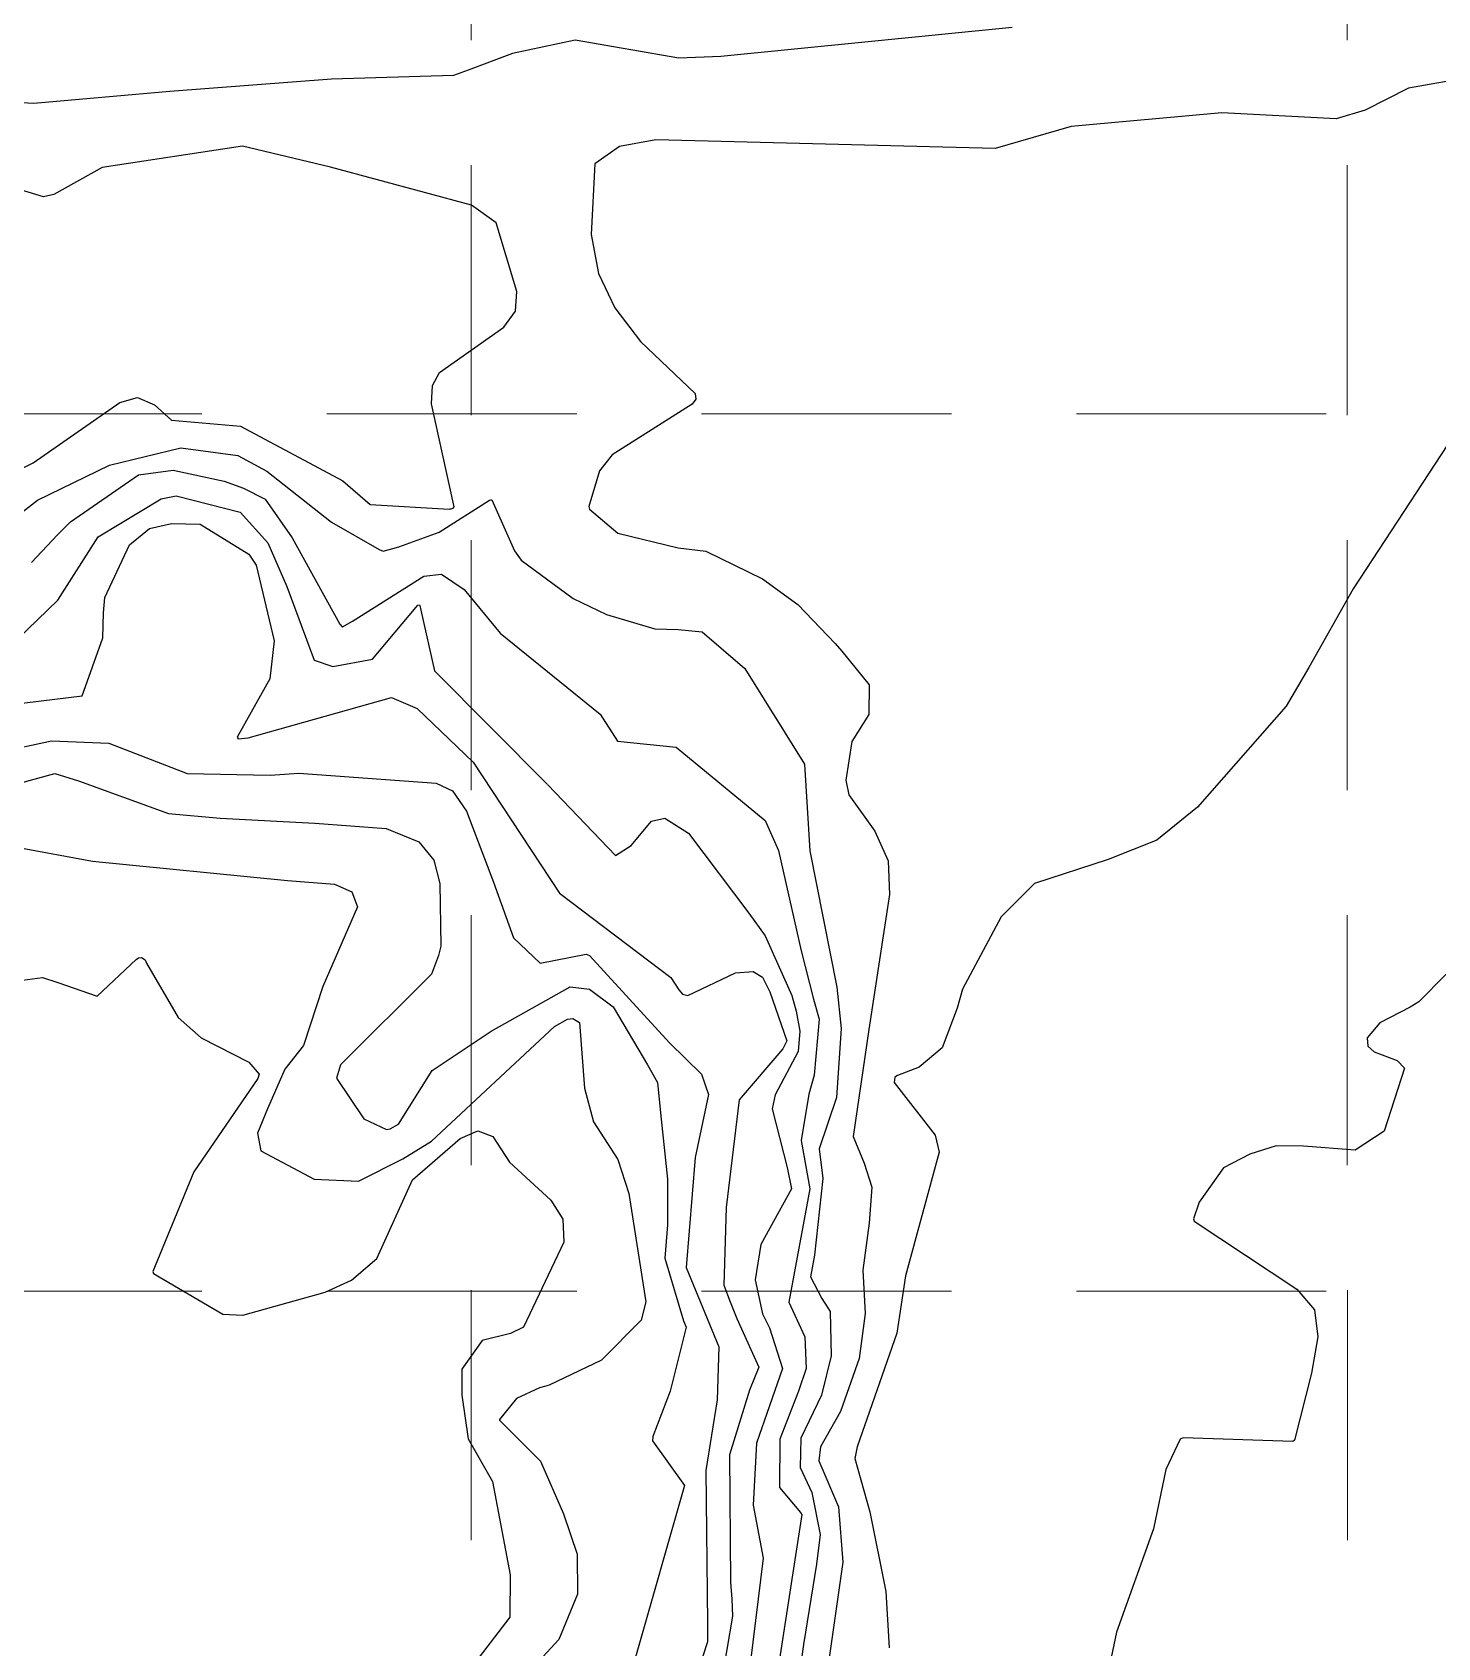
# Model space of a CAD drawing. Header units: inches. Extents: x 2520351 to 2523325, y 7106287 to 7111535.
# Drawn here: x 2521015.4 to 2521099.7, y 7109269.2 to 7109366.1 of the extents above; entities that cross this region are included whole.
import ezdxf

# ---------------------------------------------------------------- set-up
doc = ezdxf.new("R2010")
doc.units = ezdxf.units.IN
doc.header["$MEASUREMENT"] = 0
doc.linetypes.add('DASHED', pattern=[0.75, 0.5, -0.25])
doc.linetypes.add('HIDDEN', pattern=[0.375, 0.25, -0.125])
for name, color, linetype in [('CONTOURS', 35, 'Continuous'), ('GRID', 254, 'DASHED'), ('XPAV-sc1$0$p-foc', 11, 'Continuous')]:
    doc.layers.add(name, color=color, linetype=linetype)

msp = doc.modelspace()

# ---------------------------------------------------------------- linework, layer by layer
at = {"layer": 'CONTOURS'}
for p, q in [((2521074.19, 7109366.39, 732), (2521056.69, 7109364.65, 732)), ((2521047.95, 7109365.64, 732), (2521044.2, 7109364.84, 732)), ((2521054.18, 7109364.55, 732), (2521047.95, 7109365.64, 732)), ((2521044.2, 7109364.84, 732), (2521041.53, 7109363.83, 732)), ((2521056.69, 7109364.65, 732), (2521054.18, 7109364.55, 732)), ((2521040.66, 7109363.51, 732), (2521033.32, 7109363.3, 732)), ((2521041.53, 7109363.83, 732), (2521040.66, 7109363.51, 732)), ((2521105.98, 7109364.17, 731), (2521097.98, 7109362.76, 731)), ((2521023.63, 7109362.56, 732), (2521015.45, 7109361.83, 732)), ((2521033.32, 7109363.3, 732), (2521023.63, 7109362.56, 732)), ((2521097.98, 7109362.76, 731), (2521095.39, 7109361.43, 731)), ((2521015.45, 7109361.83, 732), (2521005.16, 7109362.39, 732)), ((2521086.77, 7109361.27, 731), (2521077.73, 7109360.46, 731)), ((2521093.64, 7109360.92, 731), (2521086.77, 7109361.27, 731)), ((2521095.39, 7109361.43, 731), (2521093.64, 7109360.92, 731)), ((2521052.8, 7109359.65, 731), (2521050.62, 7109359.25, 731)), ((2521073.16, 7109359.14, 731), (2521052.8, 7109359.65, 731)), ((2521077.73, 7109360.46, 731), (2521073.16, 7109359.14, 731)), ((2521027.99, 7109359.27, 731), (2521019.56, 7109357.99, 731)), ((2521033.26, 7109358.02, 731), (2521027.99, 7109359.27, 731)), ((2521050.62, 7109359.25, 731), (2521049.14, 7109358.22, 731)), ((2521019.56, 7109357.99, 731), (2521016.65, 7109356.38, 731)), ((2521041.74, 7109355.74, 731), (2521033.26, 7109358.02, 731)), ((2521033.26, 7109358.02, 731), (2521033.26, 7109358.02, 731)), ((2521049.14, 7109358.22, 731), (2521048.91, 7109353.98, 731)), ((2521016.04, 7109356.24, 731), (2521013.22, 7109357.1, 731)), ((2521016.65, 7109356.38, 731), (2521016.04, 7109356.24, 731)), ((2521043.22, 7109354.68, 731), (2521041.74, 7109355.74, 731)), ((2521044.46, 7109350.56, 731), (2521043.22, 7109354.68, 731)), ((2521048.91, 7109353.98, 731), (2521049.35, 7109351.63, 731)), ((2521049.35, 7109351.63, 731), (2521050.34, 7109349.57, 731)), ((2521044.38, 7109349.37, 731), (2521044.46, 7109350.56, 731)), ((2521043.67, 7109348.41, 731), (2521044.38, 7109349.37, 731)), ((2521050.34, 7109349.57, 731), (2521051.87, 7109347.55, 731)), ((2521039.81, 7109345.69, 731), (2521043.67, 7109348.41, 731)), ((2521051.87, 7109347.55, 731), (2521055.15, 7109344.44, 731)), ((2521039.4, 7109344.92, 731), (2521039.81, 7109345.69, 731)), ((2521020.62, 7109343.89, 731), (2521021.69, 7109344.2, 731)), ((2521021.69, 7109344.2, 731), (2521022.71, 7109343.76, 731)), ((2521039.34, 7109343.81, 731), (2521039.4, 7109344.92, 731)), ((2521055.19, 7109344.09, 731), (2521054.97, 7109343.8, 731)), ((2521055.15, 7109344.44, 731), (2521055.19, 7109344.09, 731)), ((2521015.42, 7109340.27, 731), (2521020.62, 7109343.89, 731)), ((2521022.71, 7109343.76, 731), (2521023.73, 7109342.83, 731)), ((2521040.7, 7109337.63, 731), (2521039.34, 7109343.81, 731)), ((2521054.97, 7109343.8, 731), (2521050.18, 7109340.76, 731)), ((2521101.96, 7109343.87, 730), (2521094.66, 7109332.71, 730)), ((2521023.73, 7109342.83, 731), (2521027.86, 7109342.47, 731)), ((2521027.86, 7109342.47, 731), (2521034, 7109339.19, 731)), ((2521020, 7109340.13, 732), (2521024.28, 7109341.18, 732)), ((2521024.28, 7109341.18, 732), (2521027.7, 7109340.72, 732)), ((2521013.28, 7109339.22, 731), (2521015.42, 7109340.27, 731)), ((2521027.7, 7109340.72, 732), (2521029.44, 7109339.77, 732)), ((2521050.18, 7109340.76, 731), (2521049.42, 7109339.8, 731)), ((2521015.68, 7109338.03, 732), (2521020, 7109340.13, 732)), ((2521017.66, 7109336.73, 733), (2521021.75, 7109339.56, 733)), ((2521021.75, 7109339.56, 733), (2521023.82, 7109339.83, 733)), ((2521023.82, 7109339.83, 733), (2521026.88, 7109339.17, 733)), ((2521029.44, 7109339.77, 732), (2521033.32, 7109336.71, 732)), ((2521049.42, 7109339.8, 731), (2521048.78, 7109337.66, 731)), ((2521023.11, 7109338.12, 734), (2521024, 7109338.29, 734)), ((2521024, 7109338.29, 734), (2521027.84, 7109337.31, 734)), ((2521026.88, 7109339.17, 733), (2521028.05, 7109338.76, 733)), ((2521028.05, 7109338.76, 733), (2521029.34, 7109338.09, 733)), ((2521034, 7109339.19, 731), (2521035.64, 7109337.77, 731)), ((2521013.51, 7109336.35, 732), (2521015.68, 7109338.03, 732)), ((2521019.31, 7109335.84, 734), (2521023.11, 7109338.12, 734)), ((2521027.84, 7109337.31, 734), (2521029.51, 7109335.47, 734)), ((2521029.34, 7109338.09, 733), (2521030.97, 7109335.77, 733)), ((2521035.64, 7109337.77, 731), (2521040.4, 7109337.5, 731)), ((2521039.79, 7109336.11, 732), (2521042.81, 7109338.04, 732)), ((2521040.4, 7109337.5, 731), (2521040.46, 7109337.51, 731)), ((2521040.46, 7109337.51, 731), (2521040.52, 7109337.52, 731)), ((2521040.52, 7109337.52, 731), (2521040.64, 7109337.56, 731)), ((2521040.64, 7109337.56, 731), (2521040.7, 7109337.63, 731)), ((2521042.81, 7109338.04, 732), (2521042.89, 7109338.06, 732)), ((2521042.89, 7109338.06, 732), (2521042.96, 7109338.06, 732)), ((2521042.96, 7109338.06, 732), (2521044.32, 7109335, 732)), ((2521048.78, 7109337.66, 731), (2521048.81, 7109337.5, 731)), ((2521048.81, 7109337.5, 731), (2521050.51, 7109336.06, 731)), ((2521016.87, 7109335.95, 733), (2521017.66, 7109336.73, 733)), ((2521021.21, 7109335.36, 735), (2521022.4, 7109336.34, 735)), ((2521022.4, 7109336.34, 735), (2521023.73, 7109336.63, 735)), ((2521023.73, 7109336.63, 735), (2521025.44, 7109336.6, 735)), ((2521025.44, 7109336.6, 735), (2521028.36, 7109334.8, 735)), ((2521033.32, 7109336.71, 732), (2521036.18, 7109335.07, 732)), ((2521015.31, 7109334.29, 733), (2521016.87, 7109335.95, 733)), ((2521016.9, 7109332.04, 734), (2521019.31, 7109335.84, 734)), ((2521019.72, 7109332.2, 735), (2521021.21, 7109335.36, 735)), ((2521029.51, 7109335.47, 734), (2521030.64, 7109332.85, 734)), ((2521030.97, 7109335.77, 733), (2521033.82, 7109330.6, 733)), ((2521037.37, 7109335.24, 732), (2521039.79, 7109336.11, 732)), ((2521050.51, 7109336.06, 731), (2521054.13, 7109335.17, 731)), ((2521028.36, 7109334.8, 735), (2521028.81, 7109334.13, 735)), ((2521036.18, 7109335.07, 732), (2521036.42, 7109334.98, 732)), ((2521036.42, 7109334.98, 732), (2521037.37, 7109335.24, 732)), ((2521044.32, 7109335, 732), (2521044.71, 7109334.43, 732)), ((2521044.71, 7109334.43, 732), (2521047.83, 7109332.14, 732)), ((2521054.13, 7109335.17, 731), (2521055.8, 7109334.97, 731)), ((2521055.8, 7109334.97, 731), (2521059.2, 7109333.32, 731)), ((2521028.81, 7109334.13, 735), (2521029.88, 7109329.6, 735)), ((2521034.59, 7109330.77, 733), (2521038.87, 7109333.47, 733)), ((2521038.87, 7109333.47, 733), (2521039.94, 7109333.59, 733)), ((2521039.94, 7109333.59, 733), (2521041.29, 7109332.67, 733)), ((2521030.64, 7109332.85, 734), (2521032.28, 7109328.43, 734)), ((2521041.29, 7109332.67, 733), (2521043.46, 7109330.05, 733)), ((2521059.2, 7109333.32, 731), (2521061.32, 7109331.78, 731)), ((2521094.66, 7109332.71, 730), (2521092, 7109328, 730)), ((2521014.46, 7109329.67, 734), (2521016.9, 7109332.04, 734)), ((2521019.64, 7109331.27, 735), (2521019.72, 7109332.2, 735)), ((2521035.79, 7109328.5, 734), (2521038.4, 7109331.62, 734)), ((2521038.4, 7109331.62, 734), (2521038.51, 7109331.73, 734)), ((2521038.51, 7109331.73, 734), (2521038.6, 7109331.75, 734)), ((2521038.6, 7109331.75, 734), (2521038.64, 7109331.71, 734)), ((2521038.64, 7109331.71, 734), (2521038.7, 7109331.43, 734)), ((2521047.83, 7109332.14, 732), (2521049.84, 7109331.17, 732)), ((2521061.32, 7109331.78, 731), (2521063.56, 7109329.43, 731)), ((2521019.59, 7109329.77, 735), (2521019.64, 7109331.27, 735)), ((2521033.82, 7109330.6, 733), (2521033.96, 7109330.43, 733)), ((2521033.98, 7109330.43, 733), (2521034.59, 7109330.77, 733)), ((2521038.7, 7109331.43, 734), (2521039.51, 7109327.79, 734)), ((2521049.84, 7109331.17, 732), (2521052.73, 7109330.31, 732)), ((2521018.36, 7109326.29, 735), (2521019.59, 7109329.77, 735)), ((2521029.88, 7109329.6, 735), (2521029.62, 7109327.31, 735)), ((2521033.96, 7109330.43, 733), (2521033.98, 7109330.43, 733)), ((2521043.46, 7109330.05, 733), (2521049.46, 7109325.2, 733)), ((2521052.73, 7109330.31, 732), (2521054.14, 7109330.28, 732)), ((2521054.14, 7109330.28, 732), (2521055.58, 7109330.14, 732)), ((2521055.58, 7109330.14, 732), (2521058.15, 7109327.94, 732)), ((2521063.56, 7109329.43, 731), (2521063.96, 7109328.97, 731)), ((2521063.96, 7109328.97, 731), (2521065.6, 7109326.95, 731)), ((2521032.28, 7109328.43, 734), (2521033.4, 7109328.05, 734)), ((2521033.4, 7109328.05, 734), (2521035.79, 7109328.5, 734)), ((2521039.51, 7109327.79, 734), (2521046.3, 7109320.98, 734)), ((2521058.15, 7109327.94, 732), (2521061.72, 7109322.19, 732)), ((2521092, 7109328, 730), (2521090.63, 7109325.68, 730)), ((2521029.62, 7109327.31, 735), (2521027.67, 7109323.81, 735)), ((2521065.6, 7109326.95, 731), (2521065.59, 7109325.17, 731)), ((2521011.84, 7109325.5, 735), (2521018.36, 7109326.29, 735)), ((2521028.32, 7109323.77, 735), (2521036.92, 7109326.19, 735)), ((2521036.92, 7109326.19, 735), (2521038.47, 7109325.53, 735)), ((2521090.63, 7109325.68, 730), (2521085.32, 7109319.61, 730)), ((2521038.47, 7109325.53, 735), (2521041.83, 7109322.31, 735)), ((2521049.46, 7109325.2, 733), (2521050.49, 7109323.58, 733)), ((2521065.59, 7109325.17, 731), (2521064.57, 7109323.55, 731)), ((2521027.67, 7109323.81, 735), (2521027.73, 7109323.72, 735)), ((2521027.73, 7109323.72, 735), (2521028.32, 7109323.77, 735)), ((2521013.36, 7109322.92, 736), (2521016.52, 7109323.59, 736)), ((2521016.52, 7109323.59, 736), (2521019.95, 7109323.45, 736)), ((2521019.95, 7109323.45, 736), (2521024.67, 7109321.64, 736)), ((2521050.49, 7109323.58, 733), (2521054.01, 7109323.22, 733)), ((2521054.01, 7109323.22, 733), (2521059.37, 7109318.82, 733)), ((2521064.57, 7109323.55, 731), (2521064.21, 7109321.23, 731)), ((2521041.83, 7109322.31, 735), (2521047.02, 7109314.46, 735)), ((2521061.72, 7109322.19, 732), (2521062.04, 7109316.99, 732)), ((2521014.45, 7109321.02, 737), (2521016.71, 7109321.63, 737)), ((2521016.71, 7109321.63, 737), (2521018.14, 7109321.2, 737)), ((2521018.14, 7109321.2, 737), (2521023.54, 7109319.24, 737)), ((2521024.67, 7109321.64, 736), (2521029.65, 7109321.53, 736)), ((2521029.65, 7109321.53, 736), (2521031.36, 7109321.65, 736)), ((2521031.36, 7109321.65, 736), (2521039.62, 7109321.06, 736)), ((2521039.62, 7109321.06, 736), (2521040.6, 7109320.6, 736)), ((2521046.31, 7109320.96, 734), (2521050.38, 7109316.72, 734)), ((2521064.21, 7109321.23, 731), (2521064.39, 7109320.35, 731)), ((2521040.6, 7109320.6, 736), (2521041.44, 7109319.37, 736)), ((2521040.6, 7109320.6, 736), (2521040.6, 7109320.6, 736)), ((2521064.39, 7109320.35, 731), (2521065.95, 7109318.17, 731)), ((2521023.54, 7109319.24, 737), (2521026.64, 7109318.96, 737)), ((2521026.64, 7109318.96, 737), (2521032.33, 7109318.66, 737)), ((2521041.44, 7109319.37, 736), (2521043.06, 7109315.12, 736)), ((2521052.54, 7109318.77, 734), (2521053.33, 7109318.96, 734)), ((2521053.33, 7109318.96, 734), (2521054.76, 7109318.05, 734)), ((2521085.32, 7109319.61, 730), (2521082.88, 7109317.64, 730)), ((2521032.33, 7109318.66, 737), (2521036.61, 7109318.34, 737)), ((2521032.33, 7109318.66, 737), (2521032.33, 7109318.66, 737)), ((2521036.61, 7109318.34, 737), (2521038.56, 7109317.53, 737)), ((2521051.32, 7109317.32, 734), (2521052.54, 7109318.77, 734)), ((2521054.76, 7109318.05, 734), (2521058.38, 7109313.25, 734)), ((2521059.37, 7109318.82, 733), (2521060.17, 7109317.01, 733)), ((2521065.95, 7109318.17, 731), (2521066.75, 7109316.4, 731)), ((2521014.43, 7109317.21, 738), (2521018.98, 7109316.37, 738)), ((2521038.56, 7109317.53, 737), (2521039.47, 7109316.43, 737)), ((2521050.38, 7109316.72, 734), (2521051.32, 7109317.32, 734)), ((2521060.17, 7109317.01, 733), (2521061.52, 7109310.99, 733)), ((2521062.04, 7109316.99, 732), (2521063.66, 7109308.82, 732)), ((2521082.88, 7109317.64, 730), (2521079.95, 7109316.48, 730)), ((2521018.98, 7109316.37, 738), (2521030.69, 7109315.21, 738)), ((2521039.47, 7109316.43, 737), (2521039.84, 7109315.04, 737)), ((2521066.75, 7109316.4, 731), (2521066.83, 7109314.38, 731)), ((2521079.95, 7109316.48, 730), (2521075.52, 7109315.03, 730)), ((2521030.69, 7109315.21, 738), (2521033.51, 7109314.99, 738)), ((2521030.69, 7109315.21, 738), (2521030.69, 7109315.21, 738)), ((2521039.84, 7109315.04, 737), (2521039.89, 7109311.28, 737)), ((2521043.06, 7109315.12, 736), (2521044.25, 7109311.78, 736)), ((2521075.52, 7109315.03, 730), (2521073.52, 7109313.04, 730)), ((2521033.51, 7109314.99, 738), (2521034.55, 7109314.54, 738)), ((2521034.55, 7109314.54, 738), (2521034.88, 7109313.64, 738)), ((2521047.02, 7109314.46, 735), (2521053.7, 7109309.4, 735)), ((2521047.02, 7109314.46, 735), (2521047.02, 7109314.46, 735)), ((2521066.83, 7109314.38, 731), (2521065.58, 7109306.28, 731)), ((2521034.88, 7109313.64, 738), (2521032.8, 7109308.85, 738)), ((2521058.38, 7109313.25, 734), (2521059.37, 7109311.9, 734)), ((2521073.52, 7109313.04, 730), (2521071.21, 7109308.69, 730)), ((2521103.16, 7109312.55, 729), (2521098.6, 7109307.94, 729)), ((2521039.89, 7109311.28, 737), (2521039.76, 7109310.71, 737)), ((2521044.25, 7109311.78, 736), (2521045.86, 7109310.25, 736)), ((2521059.37, 7109311.9, 734), (2521060.96, 7109308.32, 734)), ((2521019.25, 7109308.27, 739), (2521021.6, 7109310.47, 739)), ((2521021.6, 7109310.47, 739), (2521021.75, 7109310.58, 739)), ((2521021.6, 7109310.47, 739), (2521021.6, 7109310.47, 739)), ((2521021.75, 7109310.58, 739), (2521021.92, 7109310.59, 739)), ((2521021.92, 7109310.59, 739), (2521022.14, 7109310.45, 739)), ((2521022.14, 7109310.45, 739), (2521022.22, 7109310.26, 739)), ((2521022.22, 7109310.26, 739), (2521024.13, 7109307, 739)), ((2521039.76, 7109310.71, 737), (2521039.33, 7109309.6, 737)), ((2521045.86, 7109310.25, 736), (2521048.62, 7109310.8, 736)), ((2521048.62, 7109310.8, 736), (2521048.81, 7109310.71, 736)), ((2521048.81, 7109310.71, 736), (2521053.62, 7109305.47, 736)), ((2521061.52, 7109310.99, 733), (2521062.26, 7109308.1, 733)), ((2521012, 7109308.86, 739), (2521015.97, 7109309.4, 739)), ((2521015.97, 7109309.4, 739), (2521016.9, 7109309.09, 739)), ((2521039.33, 7109309.6, 737), (2521033.87, 7109304.15, 737)), ((2521053.7, 7109309.4, 735), (2521054.18, 7109308.66, 735)), ((2521054.71, 7109308.31, 735), (2521057.58, 7109309.68, 735)), ((2521057.58, 7109309.68, 735), (2521058.64, 7109309.76, 735)), ((2521058.64, 7109309.76, 735), (2521059.2, 7109309.41, 735)), ((2521059.2, 7109309.41, 735), (2521059.64, 7109308.54, 735)), ((2521016.9, 7109309.09, 739), (2521019.25, 7109308.27, 739)), ((2521032.8, 7109308.85, 738), (2521031.64, 7109305.32, 738)), ((2521042.91, 7109306.18, 737), (2521047.65, 7109308.84, 737)), ((2521047.65, 7109308.84, 737), (2521048.82, 7109308.69, 737)), ((2521048.82, 7109308.69, 737), (2521050.24, 7109307.63, 737)), ((2521054.18, 7109308.66, 735), (2521054.39, 7109308.4, 735)), ((2521054.39, 7109308.4, 735), (2521054.71, 7109308.31, 735)), ((2521059.64, 7109308.54, 735), (2521060.67, 7109305.6, 735)), ((2521060.96, 7109308.32, 734), (2521061.23, 7109307.38, 734)), ((2521063.66, 7109308.82, 732), (2521063.92, 7109306.33, 732)), ((2521071.21, 7109308.69, 730), (2521070.88, 7109307.55, 730)), ((2521050.24, 7109307.63, 737), (2521052.29, 7109304.15, 737)), ((2521061.23, 7109307.38, 734), (2521061.44, 7109306.18, 734)), ((2521062.26, 7109308.1, 733), (2521062.6, 7109306.9, 733)), ((2521070.88, 7109307.55, 730), (2521069.99, 7109305.17, 730)), ((2521098.08, 7109307.61, 729), (2521096.27, 7109306.67, 729)), ((2521098.6, 7109307.94, 729), (2521098.08, 7109307.61, 729)), ((2521024.13, 7109307, 739), (2521025.51, 7109305.77, 739)), ((2521039.34, 7109299.57, 738), (2521046.72, 7109306.45, 738)), ((2521046.72, 7109306.45, 738), (2521047.49, 7109306.89, 738)), ((2521047.49, 7109306.89, 738), (2521047.82, 7109306.93, 738)), ((2521047.82, 7109306.93, 738), (2521048.21, 7109306.69, 738)), ((2521048.21, 7109306.69, 738), (2521048.51, 7109302.76, 738)), ((2521062.6, 7109306.9, 733), (2521062.3, 7109303.54, 733)), ((2521063.92, 7109306.33, 732), (2521063.65, 7109302.2, 732)), ((2521065.58, 7109306.28, 731), (2521064.65, 7109299.86, 731)), ((2521096.27, 7109306.67, 729), (2521095.51, 7109305.77, 729)), ((2521025.51, 7109305.77, 739), (2521028.37, 7109304.31, 739)), ((2521031.64, 7109305.32, 738), (2521030.52, 7109303.89, 738)), ((2521039.38, 7109303.82, 737), (2521042.91, 7109306.18, 737)), ((2521053.62, 7109305.47, 736), (2521055.54, 7109303.6, 736)), ((2521060.67, 7109305.6, 735), (2521060.42, 7109305.12, 735)), ((2521061.44, 7109306.18, 734), (2521061.35, 7109304.95, 734)), ((2521095.51, 7109305.77, 729), (2521095.55, 7109305.27, 729)), ((2521060.42, 7109305.12, 735), (2521057.8, 7109302.06, 735)), ((2521061.35, 7109304.95, 734), (2521059.96, 7109302.35, 734)), ((2521069.99, 7109305.17, 730), (2521068.61, 7109304.02, 730)), ((2521095.55, 7109305.27, 729), (2521095.92, 7109304.93, 729)), ((2521095.92, 7109304.93, 729), (2521097.3, 7109304.41, 729)), ((2521097.3, 7109304.41, 729), (2521097.74, 7109303.96, 729)), ((2521028.37, 7109304.31, 739), (2521028.98, 7109303.59, 739)), ((2521028.98, 7109303.59, 739), (2521028.91, 7109303.33, 739)), ((2521030.52, 7109303.89, 738), (2521029.49, 7109301.52, 738)), ((2521033.87, 7109304.15, 737), (2521033.62, 7109303.35, 737)), ((2521037.35, 7109300.6, 737), (2521039.38, 7109303.82, 737)), ((2521052.29, 7109304.15, 737), (2521052.9, 7109303.09, 737)), ((2521055.54, 7109303.6, 736), (2521055.96, 7109302.37, 736)), ((2521062.3, 7109303.54, 733), (2521061.99, 7109302.4, 733)), ((2521067.15, 7109303.42, 730), (2521067.1, 7109303.09, 730)), ((2521067.31, 7109303.51, 730), (2521067.15, 7109303.42, 730)), ((2521068.61, 7109304.02, 730), (2521067.31, 7109303.51, 730)), ((2521097.74, 7109303.96, 729), (2521096.53, 7109300.18, 729)), ((2521028.91, 7109303.33, 739), (2521025.06, 7109297.73, 739)), ((2521033.62, 7109303.35, 737), (2521035.26, 7109300.91, 737)), ((2521048.51, 7109302.76, 738), (2521049.06, 7109300.74, 738)), ((2521052.9, 7109303.09, 737), (2521053.07, 7109301.28, 737)), ((2521061.99, 7109302.4, 733), (2521061.53, 7109299.62, 733)), ((2521067.1, 7109303.09, 730), (2521069.57, 7109299.93, 730)), ((2521029.49, 7109301.52, 738), (2521028.88, 7109300.05, 738)), ((2521055.96, 7109302.37, 736), (2521055.15, 7109298.59, 736)), ((2521057.8, 7109302.06, 735), (2521057.01, 7109295.59, 735)), ((2521059.96, 7109302.35, 734), (2521059.79, 7109301.52, 734)), ((2521059.79, 7109301.52, 734), (2521060.68, 7109297.99, 734)), ((2521063.65, 7109302.2, 732), (2521062.61, 7109299.12, 732)), ((2521035.26, 7109300.91, 737), (2521036.63, 7109300.27, 737)), ((2521036.85, 7109300.31, 737), (2521037.35, 7109300.6, 737)), ((2521049.06, 7109300.74, 738), (2521050.52, 7109298.48, 738)), ((2521053.07, 7109301.28, 737), (2521053.49, 7109297.29, 737)), ((2521028.88, 7109300.05, 738), (2521029.08, 7109298.99, 738)), ((2521036.63, 7109300.27, 737), (2521036.85, 7109300.31, 737)), ((2521037.6, 7109298.52, 738), (2521039.34, 7109299.57, 738)), ((2521038.18, 7109297.25, 739), (2521041.06, 7109299.74, 739)), ((2521041.06, 7109299.74, 739), (2521042.12, 7109300.19, 739)), ((2521042.12, 7109300.19, 739), (2521043.02, 7109299.85, 739)), ((2521043.02, 7109299.85, 739), (2521044.02, 7109298.32, 739)), ((2521061.53, 7109299.62, 733), (2521062.05, 7109296.71, 733)), ((2521064.65, 7109299.86, 731), (2521065.31, 7109298.26, 731)), ((2521069.57, 7109299.93, 730), (2521069.81, 7109298.92, 730)), ((2521096.53, 7109300.18, 729), (2521094.79, 7109299.04, 729)), ((2521029.08, 7109298.99, 738), (2521032.28, 7109297.3, 738)), ((2521034.94, 7109297.18, 738), (2521037.6, 7109298.52, 738)), ((2521055.15, 7109298.59, 736), (2521054.62, 7109292, 736)), ((2521062.61, 7109299.12, 732), (2521062.83, 7109297.34, 732)), ((2521069.81, 7109298.92, 730), (2521067.78, 7109291.49, 730)), ((2521088.46, 7109298.8, 729), (2521086.87, 7109297.97, 729)), ((2521090.03, 7109299.29, 729), (2521088.46, 7109298.8, 729)), ((2521091.67, 7109299.27, 729), (2521090.03, 7109299.29, 729)), ((2521094.79, 7109299.04, 729), (2521091.67, 7109299.27, 729)), ((2521025.06, 7109297.73, 739), (2521022.6, 7109291.76, 739)), ((2521044.02, 7109298.32, 739), (2521046.49, 7109296.04, 739)), ((2521050.52, 7109298.48, 738), (2521051.17, 7109296.44, 738)), ((2521060.68, 7109297.99, 734), (2521060.94, 7109296.71, 734)), ((2521065.31, 7109298.26, 731), (2521065.76, 7109296.81, 731)), ((2521086.87, 7109297.97, 729), (2521085.42, 7109295.91, 729)), ((2521032.28, 7109297.3, 738), (2521034.94, 7109297.18, 738)), ((2521036.04, 7109292.54, 739), (2521038.18, 7109297.25, 739)), ((2521053.49, 7109297.29, 737), (2521053.5, 7109294.56, 737)), ((2521060.94, 7109296.71, 734), (2521059.1, 7109293.37, 734)), ((2521062.05, 7109296.71, 733), (2521060.78, 7109289.91, 733)), ((2521062.83, 7109297.34, 732), (2521062.33, 7109292.74, 732)), ((2521065.76, 7109296.81, 731), (2521065.61, 7109294.66, 731)), ((2521046.49, 7109296.04, 739), (2521047.21, 7109294.9, 739)), ((2521051.17, 7109296.44, 738), (2521052.19, 7109289.94, 738)), ((2521085.42, 7109295.91, 729), (2521085.08, 7109294.91, 729)), ((2521047.21, 7109294.9, 739), (2521047.27, 7109293.52, 739)), ((2521057.01, 7109295.59, 735), (2521056.88, 7109290.94, 735)), ((2521065.61, 7109294.66, 731), (2521065.22, 7109291.83, 731)), ((2521085.08, 7109294.91, 729), (2521085.12, 7109294.77, 729)), ((2521085.12, 7109294.77, 729), (2521091.28, 7109290.69, 729)), ((2521053.5, 7109294.56, 737), (2521053.33, 7109292.55, 737)), ((2521047.27, 7109293.52, 739), (2521044.85, 7109288.41, 739)), ((2521059.1, 7109293.37, 734), (2521058.76, 7109291.25, 734)), ((2521062.33, 7109292.74, 732), (2521062.09, 7109291.44, 732)), ((2521022.6, 7109291.76, 739), (2521022.65, 7109291.64, 739)), ((2521034.52, 7109291.23, 739), (2521036.04, 7109292.54, 739)), ((2521053.33, 7109292.55, 737), (2521054.45, 7109288.79, 737)), ((2521054.62, 7109292, 736), (2521056.58, 7109287.24, 736)), ((2521065.22, 7109291.83, 731), (2521065.37, 7109289.24, 731)), ((2521022.65, 7109291.64, 739), (2521026.8, 7109289.2, 739)), ((2521032.95, 7109290.52, 739), (2521034.52, 7109291.23, 739)), ((2521056.88, 7109290.94, 735), (2521057.26, 7109289.93, 735)), ((2521058.76, 7109291.25, 734), (2521059.2, 7109289.21, 734)), ((2521062.09, 7109291.44, 732), (2521062.77, 7109290.14, 732)), ((2521067.78, 7109291.49, 730), (2521067.26, 7109288.05, 730)), ((2521028, 7109289.13, 739), (2521032.95, 7109290.52, 739)), ((2521052.19, 7109289.94, 738), (2521051.92, 7109288.83, 738)), ((2521057.26, 7109289.93, 735), (2521057.67, 7109288.94, 735)), ((2521060.78, 7109289.91, 733), (2521061.75, 7109287.84, 733)), ((2521062.77, 7109290.14, 732), (2521063.27, 7109289.36, 732)), ((2521091.28, 7109290.69, 729), (2521092.33, 7109289.45, 729)), ((2521026.8, 7109289.2, 739), (2521028, 7109289.13, 739)), ((2521051.92, 7109288.83, 738), (2521049.53, 7109286.43, 738)), ((2521057.67, 7109288.94, 735), (2521058.99, 7109286.01, 735)), ((2521059.2, 7109289.21, 734), (2521059.63, 7109288.38, 734)), ((2521063.27, 7109289.36, 732), (2521063.32, 7109286.69, 732)), ((2521065.37, 7109289.24, 731), (2521065, 7109286.53, 731)), ((2521092.33, 7109289.45, 729), (2521092.54, 7109287.84, 729)), ((2521044.08, 7109288.03, 739), (2521042.38, 7109287.61, 739)), ((2521044.85, 7109288.41, 739), (2521044.08, 7109288.03, 739)), ((2521054.62, 7109288.41, 737), (2521053.66, 7109284.58, 737)), ((2521054.45, 7109288.79, 737), (2521054.62, 7109288.41, 737)), ((2521059.63, 7109288.38, 734), (2521060.41, 7109285.93, 734)), ((2521067.26, 7109288.05, 730), (2521064.89, 7109281.23, 730)), ((2521042.38, 7109287.61, 739), (2521041.15, 7109285.89, 739)), ((2521056.58, 7109287.24, 736), (2521056.48, 7109284.05, 736)), ((2521061.75, 7109287.84, 733), (2521061.82, 7109285.94, 733)), ((2521092.54, 7109287.84, 729), (2521092.16, 7109285.66, 729)), ((2521049.53, 7109286.43, 738), (2521046.4, 7109284.94, 738)), ((2521058.99, 7109286.01, 735), (2521058.43, 7109284.63, 735)), ((2521060.41, 7109285.93, 734), (2521058.84, 7109281.45, 734)), ((2521061.82, 7109285.94, 733), (2521061.36, 7109284.58, 733)), ((2521063.32, 7109286.69, 732), (2521062.75, 7109284.33, 732)), ((2521065, 7109286.53, 731), (2521063.89, 7109283.35, 731)), ((2521041.15, 7109285.89, 739), (2521041.16, 7109284.34, 739)), ((2521092.16, 7109285.66, 729), (2521091.13, 7109281.64, 729)), ((2521041.16, 7109284.34, 739), (2521041.53, 7109281.72, 739)), ((2521044.44, 7109284.13, 738), (2521043.41, 7109282.87, 738)), ((2521045.81, 7109284.78, 738), (2521044.44, 7109284.13, 738)), ((2521046.11, 7109284.86, 738), (2521045.81, 7109284.78, 738)), ((2521046.4, 7109284.94, 738), (2521046.11, 7109284.86, 738)), ((2521053.66, 7109284.58, 737), (2521052.62, 7109281.86, 737)), ((2521056.48, 7109284.05, 736), (2521055.79, 7109279.81, 736)), ((2521058.43, 7109284.63, 735), (2521057.21, 7109280.76, 735)), ((2521061.36, 7109284.58, 733), (2521060.24, 7109281.7, 733)), ((2521062.75, 7109284.33, 732), (2521061.51, 7109281.75, 732)), ((2521063.89, 7109283.35, 731), (2521062.69, 7109281.24, 731)), ((2521043.41, 7109282.87, 738), (2521043.41, 7109282.84, 738)), ((2521043.41, 7109282.84, 738), (2521045.88, 7109280.37, 738)), ((2521041.53, 7109281.72, 739), (2521043, 7109279.15, 739)), ((2521052.62, 7109281.86, 737), (2521052.6, 7109281.6, 737)), ((2521052.6, 7109281.6, 737), (2521054.51, 7109278.91, 737)), ((2521058.84, 7109281.45, 734), (2521058.65, 7109277.73, 734)), ((2521060.24, 7109281.7, 733), (2521060.22, 7109278.8, 733)), ((2521061.51, 7109281.75, 732), (2521061.46, 7109280, 732)), ((2521062.69, 7109281.24, 731), (2521062.59, 7109280.39, 731)), ((2521064.89, 7109281.23, 730), (2521064.75, 7109280.54, 730)), ((2521084.27, 7109281.7, 729), (2521083.42, 7109279.88, 729)), ((2521084.45, 7109281.78, 729), (2521084.27, 7109281.7, 729)), ((2521091.04, 7109281.56, 729), (2521084.45, 7109281.78, 729)), ((2521091.13, 7109281.64, 729), (2521091.04, 7109281.56, 729)), ((2521045.88, 7109280.37, 738), (2521047.25, 7109277.21, 738)), ((2521057.21, 7109280.76, 735), (2521057.27, 7109273.11, 735)), ((2521062.59, 7109280.39, 731), (2521063.77, 7109277.64, 731)), ((2521064.75, 7109280.54, 730), (2521065.64, 7109277.34, 730)), ((2521043, 7109279.15, 739), (2521044.06, 7109273.56, 739)), ((2521055.79, 7109279.81, 736), (2521055.89, 7109270.66, 736)), ((2521061.46, 7109280, 732), (2521062.16, 7109278.5, 732)), ((2521083.42, 7109279.88, 729), (2521082.68, 7109276.32, 729)), ((2521054.51, 7109278.91, 737), (2521051.53, 7109268.47, 737)), ((2521060.22, 7109278.8, 733), (2521061.48, 7109277.29, 733)), ((2521062.16, 7109278.5, 732), (2521062.67, 7109275.98, 732)), ((2521047.25, 7109277.21, 738), (2521048.07, 7109274.79, 738)), ((2521058.65, 7109277.73, 734), (2521059.24, 7109274.56, 734)), ((2521061.48, 7109277.29, 733), (2521061.5, 7109277.27, 733)), ((2521061.5, 7109277.27, 733), (2521061.51, 7109277.25, 733)), ((2521061.51, 7109277.25, 733), (2521061.56, 7109277.17, 733)), ((2521063.77, 7109277.64, 731), (2521064.03, 7109274.32, 731)), ((2521065.64, 7109277.34, 730), (2521066.61, 7109272.55, 730)), ((2521061.56, 7109277.17, 733), (2521059.84, 7109265.98, 733)), ((2521082.68, 7109276.32, 729), (2521080.45, 7109270.12, 729)), ((2521062.67, 7109275.98, 732), (2521062.44, 7109274.19, 732)), ((2521048.07, 7109274.79, 738), (2521048.1, 7109272.4, 738)), ((2521059.24, 7109274.56, 734), (2521058.1, 7109265.32, 734)), ((2521064.03, 7109274.32, 731), (2521063.15, 7109268.15, 731)), ((2521044.06, 7109273.56, 739), (2521044.04, 7109271.02, 739)), ((2521062.44, 7109274.19, 732), (2521061.67, 7109269.38, 732)), ((2521048.1, 7109272.4, 738), (2521046.97, 7109269.68, 738)), ((2521057.27, 7109273.11, 735), (2521057.37, 7109272.09, 735)), ((2521066.61, 7109272.55, 730), (2521066.81, 7109269.17, 730)), ((2521057.37, 7109272.09, 735), (2521057.4, 7109271.07, 735)), ((2521044.04, 7109271.02, 739), (2521040.89, 7109266.92, 739)), ((2521055.89, 7109270.66, 736), (2521055.89, 7109269.53, 736)), ((2521057.4, 7109271.07, 735), (2521056.5, 7109265.8, 735)), ((2521046.97, 7109269.68, 738), (2521044.14, 7109266.61, 738)), ((2521055.89, 7109269.53, 736), (2521054.41, 7109264.93, 736)), ((2521080.45, 7109270.12, 729), (2521077.89, 7109257.92, 729)), ((2521061.67, 7109269.38, 732), (2521061.02, 7109264.8, 732))]:
    msp.add_line(p, q, dxfattribs=at)
at = {"layer": 'GRID', "color": 252, "linetype": 'HIDDEN', "lineweight": 0, "ltscale": 60}
for p, q in [((2521041.963, 7106553.146), (2521041.68, 7109604.329)), ((2521094.792, 7106553.138), (2521094.255, 7109604.374)), ((2520673.048, 7109343.224), (2522673.452, 7109343.224)), ((2520673.048, 7109290.582), (2522673.452, 7109290.582))]:
    msp.add_line(p, q, dxfattribs=at)
at = {"layer": 'XPAV-sc1$0$p-foc', "color": 7}
msp.add_arc((2521837.712, 7110047.84), 1487, 271.168493, 271.168493, dxfattribs=at)

doc.saveas('drawing.dxf')
